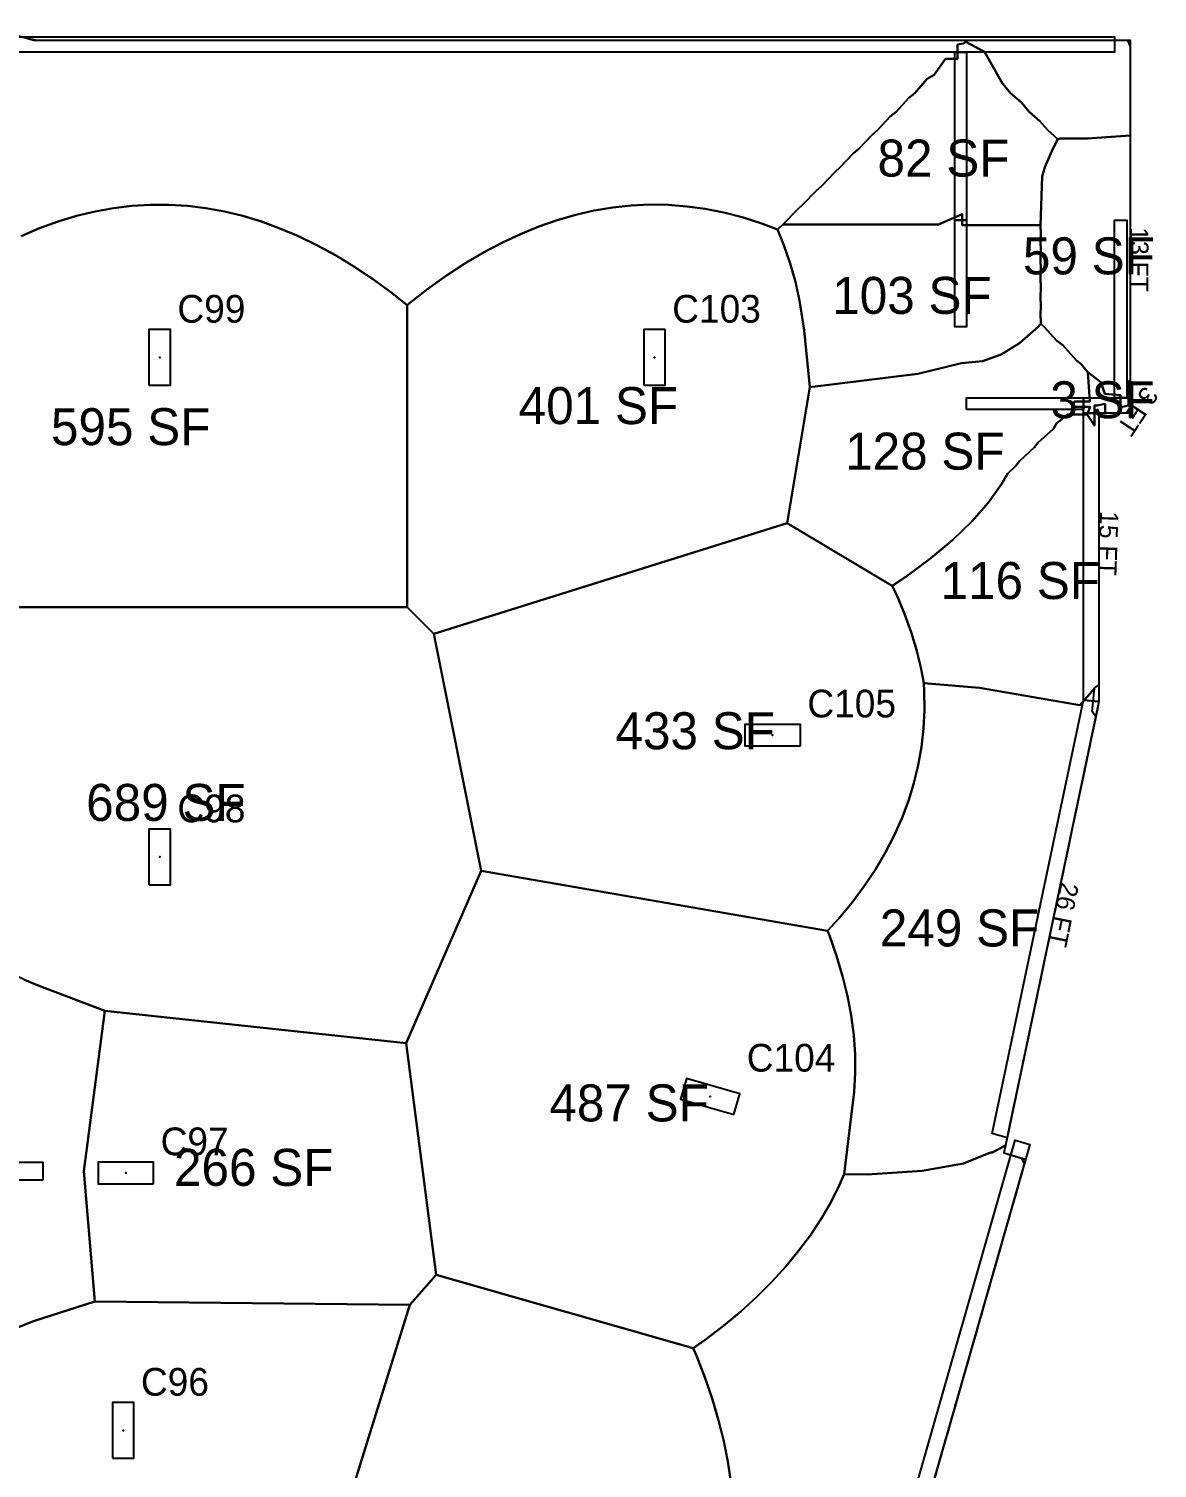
# Model space of a CAD drawing. Header units: metres. Extents: x 3272 to 9634, y 5311 to 56288.
# Drawn here: x 8902 to 9634, y 55354 to 56288 of the extents above; entities that cross this region are included whole.
import ezdxf
from ezdxf.enums import TextEntityAlignment as Align

# ---------------------------------------------------------------- set-up
doc = ezdxf.new("R2010")
doc.units = ezdxf.units.M
for name, color, linetype in [('BOUNDARY', 5, 'Continuous'), ('COL-LABEL', 2, 'Continuous'), ('COLS', 2, 'Continuous'), ('FLOOR_6_AREA_LABELS', 3, 'Continuous'), ('FLOOR_6_BOUNDARY', 5, 'Continuous'), ('FLOOR_6_COLUMNS', 7, 'Continuous'), ('FLOOR_6_FASCADE_WALLS', 4, 'Continuous'), ('FLOOR_6_LARGE_TRIBUTARY', 6, 'Continuous'), ('FLOOR_6_TRIBUTARY_COL_35', 2, 'Continuous'), ('FLOOR_6_TRIBUTARY_COL_39', 2, 'Continuous'), ('FLOOR_6_TRIBUTARY_COL_43', 2, 'Continuous'), ('FLOOR_6_TRIBUTARY_COL_47', 2, 'Continuous'), ('FLOOR_6_TRIBUTARY_COL_51', 2, 'Continuous'), ('FLOOR_6_TRIBUTARY_COL_52', 2, 'Continuous'), ('FLOOR_6_TRIBUTARY_COL_93', 2, 'Continuous'), ('FLOOR_6_TRIBUTARY_COL_94', 2, 'Continuous'), ('FLOOR_6_WALL_TRIBUTARY_203', 1, 'Continuous'), ('FLOOR_6_WALL_TRIBUTARY_214', 1, 'Continuous'), ('FLOOR_6_WALL_TRIBUTARY_215', 1, 'Continuous'), ('FLOOR_6_WALL_TRIBUTARY_216', 1, 'Continuous'), ('FLOOR_6_WALL_TRIBUTARY_217', 1, 'Continuous'), ('FLOOR_6_WALL_TRIBUTARY_218', 1, 'Continuous'), ('FLOOR_6_WALL_TRIBUTARY_219', 1, 'Continuous'), ('FLOOR_6_WALL_TRIBUTARY_222', 1, 'Continuous'), ('FLOOR_6_WALL_TRIBUTARY_223', 1, 'Continuous'), ('FLOOR_6_WALL_TRIBUTARY_225', 1, 'Continuous'), ('WALL', 4, 'Continuous')]:
    doc.layers.add(name, color=color, linetype=linetype)

msp = doc.modelspace()

# ---------------------------------------------------------------- linework, layer by layer
at = {"layer": 'BOUNDARY'}
msp.add_lwpolyline([(8879.82, 56288.17), (8905.28, 56280.87), (9616.75, 56280.87), (9616.75, 56038.77), (9596.61, 56038.77), (9596.61, 55851.66), (9534.91, 55558.87), (9549.02, 55554.79), (9346.1, 54845.12), (9214.3, 54845.12), (9212.12, 54844.06), (9208.57, 54619.56), (9196.06, 54596.77), (9196.06, 54472.77), (9203.31, 54465.62), (9203.31, 54401.28), (8175.07, 54401.28)], dxfattribs=at)
at = {"layer": 'COLS'}
for points in [[(8980.09, 56057), (8994.09, 56057), (8994.09, 56093), (8980.09, 56093)], [(9301.18, 56057), (9315.18, 56057), (9315.18, 56093), (9301.18, 56093)], [(9402.86, 55822.9), (9402.86, 55836.9), (9366.86, 55836.9), (9366.86, 55822.9)], [(8980.09, 55732.88), (8994.09, 55732.88), (8994.09, 55768.88), (8980.09, 55768.88)], [(9359.7, 55583.77), (9363.54, 55597.23), (9328.93, 55607.13), (9325.08, 55593.67)], [(8983.18, 55538.88), (8983.18, 55552.88), (8947.18, 55552.88), (8947.18, 55538.88)], [(8956.42, 55360.88), (8970.42, 55360.88), (8970.42, 55396.88), (8956.42, 55396.88)]]:
    msp.add_lwpolyline(points, close=True, dxfattribs=at)
at = {"layer": 'FLOOR_6_BOUNDARY'}
msp.add_lwpolyline([(8879.82, 56288.17), (8905.28, 56280.87), (9616.75, 56280.87), (9616.75, 56038.77), (9596.61, 56038.77), (9596.61, 55851.66), (9534.91, 55558.87), (9549.02, 55554.79), (9346.1, 54845.12), (9214.3, 54845.12), (9212.12, 54844.06), (9208.57, 54619.56), (9196.06, 54596.77), (9196.06, 54472.77), (9203.31, 54465.62), (9203.31, 54401.28), (8175.07, 54401.28)], dxfattribs=at)
at = {"layer": 'FLOOR_6_COLUMNS'}
for p in [(8987.09, 56075), (9308.18, 56075), (9384.86, 55829.9), (8987.09, 55750.88), (9344.31, 55595.45), (8965.18, 55545.88), (8963.42, 55378.88)]:
    msp.add_point(p, dxfattribs=at)
at = {"layer": 'FLOOR_6_FASCADE_WALLS'}
for points in [[(8901.33, 56282), (8907.17, 56280.87), (8913.17, 56280.87), (8919.17, 56280.87), (8925.17, 56280.87), (8931.17, 56280.87), (8937.17, 56280.87), (8943.17, 56280.87), (8949.17, 56280.87), (8955.17, 56280.87), (8961.17, 56280.87), (8967.17, 56280.87), (8973.17, 56280.87), (8979.17, 56280.87), (8985.17, 56280.87), (8991.17, 56280.87), (8997.17, 56280.87), (9003.17, 56280.87), (9009.17, 56280.87), (9015.17, 56280.87), (9021.17, 56280.87), (9027.17, 56280.87), (9033.17, 56280.87), (9039.17, 56280.87), (9045.17, 56280.87), (9051.17, 56280.87), (9057.17, 56280.87), (9063.17, 56280.87), (9069.17, 56280.87), (9075.17, 56280.87), (9081.17, 56280.87), (9087.17, 56280.87), (9093.17, 56280.87), (9099.17, 56280.87), (9105.17, 56280.87), (9111.17, 56280.87), (9117.17, 56280.87), (9123.17, 56280.87), (9129.17, 56280.87), (9135.17, 56280.87), (9141.17, 56280.87), (9147.17, 56280.87), (9153.17, 56280.87), (9159.17, 56280.87), (9165.17, 56280.87), (9171.17, 56280.87), (9177.17, 56280.87), (9183.17, 56280.87), (9189.17, 56280.87), (9195.17, 56280.87), (9201.17, 56280.87), (9207.17, 56280.87), (9213.17, 56280.87), (9219.17, 56280.87), (9225.17, 56280.87), (9231.17, 56280.87), (9237.17, 56280.87), (9243.17, 56280.87), (9249.17, 56280.87), (9255.17, 56280.87), (9261.17, 56280.87), (9267.17, 56280.87), (9273.17, 56280.87), (9279.17, 56280.87), (9285.17, 56280.87), (9291.17, 56280.87), (9297.17, 56280.87), (9303.17, 56280.87), (9309.17, 56280.87), (9315.17, 56280.87), (9321.17, 56280.87), (9327.17, 56280.87), (9333.17, 56280.87), (9339.17, 56280.87), (9345.17, 56280.87), (9351.17, 56280.87), (9357.17, 56280.87), (9363.17, 56280.87), (9369.17, 56280.87), (9375.17, 56280.87), (9381.17, 56280.87), (9387.17, 56280.87), (9393.17, 56280.87), (9399.17, 56280.87), (9405.17, 56280.87), (9411.17, 56280.87), (9417.17, 56280.87), (9423.17, 56280.87), (9429.17, 56280.87), (9435.17, 56280.87), (9441.17, 56280.87), (9447.17, 56280.87), (9453.17, 56280.87), (9459.17, 56280.87), (9465.17, 56280.87), (9471.17, 56280.87), (9477.17, 56280.87), (9483.17, 56280.87), (9489.17, 56280.87), (9495.17, 56280.87), (9501.17, 56280.87), (9507.17, 56280.87), (9513.17, 56280.87), (9519.17, 56280.87), (9525.17, 56280.87), (9531.17, 56280.87), (9537.17, 56280.87), (9543.17, 56280.87), (9549.17, 56280.87), (9555.17, 56280.87), (9561.17, 56280.87), (9567.17, 56280.87), (9573.17, 56280.87), (9579.17, 56280.87), (9585.17, 56280.87), (9591.17, 56280.87), (9597.17, 56280.87), (9603.17, 56280.87), (9609.17, 56280.87), (9615.17, 56280.87), (9616.75, 56276.46), (9616.75, 56270.46), (9616.75, 56264.46), (9616.75, 56258.46), (9616.75, 56252.46), (9616.75, 56246.46), (9616.75, 56240.46), (9616.75, 56234.46), (9616.75, 56228.46), (9616.75, 56222.46), (9616.75, 56216.46)], [(9616.75, 56216.46), (9616.75, 56210.46), (9616.75, 56204.46), (9616.75, 56198.46), (9616.75, 56192.46), (9616.75, 56186.46), (9616.75, 56180.46), (9616.75, 56174.46), (9616.75, 56168.46), (9616.75, 56162.46), (9616.75, 56156.46), (9616.75, 56150.46), (9616.75, 56144.46), (9616.75, 56138.46), (9616.75, 56132.46), (9616.75, 56126.46), (9616.75, 56120.46), (9616.75, 56114.46), (9616.75, 56108.46), (9616.75, 56102.46), (9616.75, 56096.46), (9616.75, 56090.46), (9616.75, 56084.46), (9616.75, 56078.46), (9616.75, 56072.46), (9616.75, 56066.46), (9616.75, 56060.46)], [(9616.75, 56060.46), (9616.75, 56054.46), (9616.75, 56048.46), (9616.75, 56042.46), (9614.44, 56038.77), (9608.44, 56038.77), (9602.44, 56038.77)], [(9602.44, 56038.77), (9596.61, 56038.6), (9596.61, 56032.6), (9596.61, 56026.6), (9596.61, 56020.6), (9596.61, 56014.6), (9596.61, 56008.6), (9596.61, 56002.6), (9596.61, 55996.6), (9596.61, 55990.6), (9596.61, 55984.6), (9596.61, 55978.6), (9596.61, 55972.6), (9596.61, 55966.6), (9596.61, 55960.6), (9596.61, 55954.6), (9596.61, 55948.6), (9596.61, 55942.6), (9596.61, 55936.6), (9596.61, 55930.6), (9596.61, 55924.6), (9596.61, 55918.6), (9596.61, 55912.6), (9596.61, 55906.6), (9596.61, 55900.6), (9596.61, 55894.6), (9596.61, 55888.6), (9596.61, 55882.6), (9596.61, 55876.6), (9596.61, 55870.6), (9596.61, 55864.6)], [(9596.61, 55864.6), (9596.61, 55858.6), (9596.61, 55852.6), (9595.57, 55846.71), (9594.33, 55840.84), (9593.09, 55834.97), (9591.85, 55829.1), (9590.62, 55823.22), (9589.38, 55817.35), (9588.14, 55811.48), (9586.9, 55805.61), (9585.67, 55799.74), (9584.43, 55793.87), (9583.19, 55788), (9581.96, 55782.13), (9580.72, 55776.26), (9579.48, 55770.38), (9578.24, 55764.51), (9577.01, 55758.64), (9575.77, 55752.77), (9574.53, 55746.9), (9573.29, 55741.03), (9572.06, 55735.16), (9570.82, 55729.29), (9569.58, 55723.42), (9568.35, 55717.55), (9567.11, 55711.67), (9565.87, 55705.8), (9564.63, 55699.93), (9563.4, 55694.06), (9562.16, 55688.19), (9560.92, 55682.32), (9559.68, 55676.45), (9558.45, 55670.58), (9557.21, 55664.71), (9555.97, 55658.84), (9554.74, 55652.96), (9553.5, 55647.09), (9552.26, 55641.22), (9551.02, 55635.35), (9549.79, 55629.48), (9548.55, 55623.61), (9547.31, 55617.74), (9546.07, 55611.87), (9544.84, 55606), (9543.6, 55600.12), (9542.36, 55594.25), (9541.13, 55588.38), (9539.89, 55582.51), (9538.65, 55576.64), (9537.41, 55570.77), (9536.18, 55564.9)], [(9536.18, 55564.9), (9534.94, 55559.03), (9540.51, 55557.25), (9546.28, 55555.58), (9548.16, 55551.77), (9546.51, 55546), (9544.86, 55540.23), (9543.21, 55534.46), (9541.56, 55528.69), (9539.91, 55522.92), (9538.26, 55517.15), (9536.61, 55511.38), (9534.96, 55505.62), (9533.31, 55499.85), (9531.66, 55494.08), (9530.01, 55488.31), (9528.37, 55482.54), (9526.72, 55476.77), (9525.07, 55471), (9523.42, 55465.23), (9521.77, 55459.47), (9520.12, 55453.7), (9518.47, 55447.93), (9516.82, 55442.16), (9515.17, 55436.39), (9513.52, 55430.62), (9511.87, 55424.85), (9510.22, 55419.08), (9508.57, 55413.31), (9506.92, 55407.55), (9505.27, 55401.78), (9503.62, 55396.01), (9501.97, 55390.24), (9500.32, 55384.47), (9498.67, 55378.7), (9497.02, 55372.93), (9495.37, 55367.16), (9493.73, 55361.4), (9492.08, 55355.63), (9490.43, 55349.86)]]:
    msp.add_lwpolyline(points, dxfattribs=at)
at = {"layer": 'FLOOR_6_LARGE_TRIBUTARY'}
for points in [[(8898.26, 56282.88), (8905.28, 56280.87), (8910.26, 56280.87), (8922.26, 56280.87), (8934.26, 56280.87), (8946.26, 56280.87), (8958.26, 56280.87), (8970.26, 56280.87), (8982.26, 56280.87), (8994.26, 56280.87), (9006.26, 56280.87), (9018.26, 56280.87), (9030.26, 56280.87), (9042.26, 56280.87), (9054.26, 56280.87), (9066.26, 56280.87), (9078.26, 56280.87), (9090.26, 56280.87), (9102.26, 56280.87), (9114.26, 56280.87), (9126.26, 56280.87), (9138.26, 56280.87), (9150.26, 56280.87), (9162.26, 56280.87), (9174.26, 56280.87), (9186.26, 56280.87), (9198.26, 56280.87), (9210.26, 56280.87), (9222.26, 56280.87), (9234.26, 56280.87), (9246.26, 56280.87), (9258.26, 56280.87), (9270.26, 56280.87), (9282.26, 56280.87), (9294.26, 56280.87), (9306.26, 56280.87), (9318.26, 56280.87), (9330.26, 56280.87), (9342.26, 56280.87), (9354.26, 56280.87), (9366.26, 56280.87), (9378.26, 56280.87), (9390.26, 56280.87), (9402.26, 56280.87), (9414.26, 56280.87), (9426.26, 56280.87), (9438.26, 56280.87), (9450.26, 56280.87), (9462.26, 56280.87), (9474.26, 56280.87), (9486.26, 56280.87), (9498.26, 56280.87), (9510.26, 56280.87), (9522.26, 56280.87), (9534.26, 56280.87), (9546.26, 56280.87), (9558.26, 56280.87), (9570.26, 56280.87), (9582.26, 56280.87), (9594.26, 56280.87), (9604.04, 56280.87), (9616.75, 56280.87), (9616.75, 56275.24), (9616.75, 56218.94), (9589.22, 56216.95), (9571.49, 56216.95), (9570.26, 56216.64), (9569.86, 56216.5), (9563.46, 56222.37), (9558.26, 56228.19), (9551.39, 56234.37), (9546.26, 56240.28), (9539.27, 56246.37), (9534.26, 56252.45), (9533.96, 56252.7), (9522.26, 56273.17), (9510.26, 56279.79), (9508.63, 56278.72), (9504.82, 56277.87), (9504.82, 56268.69), (9497.13, 56268.69), (9489.72, 56258.37), (9485.13, 56255.7), (9477.11, 56246.37), (9473.13, 56243.44), (9464.91, 56234.37), (9461.13, 56231.32), (9452.81, 56222.37), (9449.13, 56219.25), (9440.75, 56210.37), (9437.13, 56207.21), (9428.71, 56198.37), (9425.13, 56195.18), (9416.68, 56186.37), (9413.13, 56183.15), (9404.66, 56174.37), (9401.13, 56171.14), (9391.44, 56161.13), (9389.13, 56159.04), (9388.05, 56157.95), (9377.13, 56162.08), (9365.13, 56165.9), (9353.13, 56168.99), (9341.13, 56171.35), (9329.13, 56172.98), (9317.13, 56173.89), (9305.13, 56174.07), (9293.13, 56173.52), (9281.13, 56172.24), (9269.13, 56170.24), (9257.13, 56167.51), (9245.13, 56164.05), (9233.13, 56159.87), (9221.13, 56154.95), (9209.13, 56149.31), (9197.13, 56142.95), (9185.13, 56135.85), (9173.13, 56128.03), (9161.13, 56119.48), (9149.13, 56110.21), (9147.64, 56108.96), (9137.13, 56117.24), (9125.13, 56125.97), (9113.13, 56133.98), (9101.13, 56141.25), (9089.13, 56147.8), (9077.13, 56153.62), (9065.13, 56158.71), (9053.13, 56163.08), (9041.13, 56166.72), (9029.13, 56169.63), (9017.13, 56171.81), (9005.13, 56173.27), (8993.13, 56174), (8981.13, 56174), (8969.13, 56173.27), (8957.13, 56171.82), (8945.13, 56169.64), (8933.13, 56166.73), (8921.13, 56163.1), (8909.13, 56158.74), (8897.13, 56153.65)], [(8897.13, 56153.65), (8909.13, 56158.74), (8921.13, 56163.1), (8933.13, 56166.73), (8945.13, 56169.64), (8957.13, 56171.82), (8969.13, 56173.27), (8981.13, 56174), (8993.13, 56174), (9005.13, 56173.27), (9017.13, 56171.81), (9029.13, 56169.63), (9041.13, 56166.72), (9053.13, 56163.08), (9065.13, 56158.71), (9077.13, 56153.62), (9089.13, 56147.8), (9101.13, 56141.25), (9113.13, 56133.98), (9125.13, 56125.97), (9137.13, 56117.24), (9147.64, 56108.96), (9147.64, 55912.94), (8776.26, 55912.94)], [(8899.35, 55671.23), (8908.32, 55667.53), (8951.43, 55651.03), (8937.93, 55547.1), (8945.11, 55462.59), (8905.28, 55449.8), (8893.28, 55445.06)], [(9357.64, 55345.62), (9355.73, 55358.65), (9353.12, 55371.87), (9349.8, 55385.3), (9345.79, 55398.93), (9341.08, 55412.76), (9335.67, 55426.79), (9333.36, 55432.17), (9341.16, 55437.7), (9353, 55446.8), (9364.13, 55456.09), (9374.57, 55465.59), (9384.31, 55475.28), (9393.35, 55485.18), (9401.7, 55495.27), (9409.34, 55505.57), (9416.28, 55516.07), (9422.53, 55526.76), (9428.07, 55537.66), (9431.3, 55545.04), (9446.21, 55544.95), (9481.94, 55547.22), (9508.77, 55552.02), (9526.32, 55559.21), (9527.22, 55559.23), (9535.92, 55563.7), (9534.91, 55558.87), (9548.14, 55555.04), (9549.02, 55554.79), (9548.58, 55553.25), (9548.55, 55553.13), (9545.25, 55541.59), (9541.95, 55530.06), (9538.65, 55518.52), (9535.35, 55506.98), (9532.05, 55495.44), (9528.76, 55483.91), (9525.46, 55472.37), (9522.16, 55460.83), (9518.86, 55449.29), (9515.56, 55437.75), (9512.26, 55426.22), (9508.96, 55414.68), (9505.66, 55403.14), (9502.36, 55391.6), (9499.06, 55380.07), (9495.77, 55368.53), (9492.47, 55356.99), (9489.17, 55345.45)], [(9071.72, 55210.65), (9149.41, 55460.44), (9166.62, 55479.84), (9166.62, 55479.84), (9333.36, 55432.17), (9335.67, 55426.79), (9341.08, 55412.76), (9345.79, 55398.93), (9349.8, 55385.3), (9353.12, 55371.87), (9355.73, 55358.65), (9357.64, 55345.62)]]:
    msp.add_lwpolyline(points, dxfattribs=at)
for points in [[(9416.68, 56186.37), (9425.13, 56195.18), (9428.71, 56198.37), (9437.13, 56207.21), (9440.75, 56210.37), (9449.13, 56219.25), (9452.81, 56222.37), (9461.13, 56231.32), (9464.91, 56234.37), (9473.13, 56243.44), (9477.11, 56246.37), (9485.13, 56255.7), (9489.72, 56258.37), (9497.13, 56268.69), (9504.82, 56268.69), (9504.82, 56277.87), (9508.63, 56278.72), (9510.26, 56279.79), (9522.26, 56273.17), (9533.96, 56252.7), (9534.26, 56252.45), (9539.27, 56246.37), (9546.26, 56240.28), (9551.39, 56234.37), (9558.26, 56228.19), (9563.46, 56222.37), (9569.86, 56216.5), (9566.58, 56210.37), (9561.55, 56198.37), (9559.72, 56192.37), (9558.7, 56160.86), (9507.89, 56160.86), (9507.89, 56167.84), (9492.43, 56161.13), (9391.44, 56161.13), (9401.13, 56171.14), (9404.66, 56174.37), (9413.13, 56183.15), (9416.68, 56186.37)], [(9558.9, 56118.9), (9558.61, 56127.73), (9558.9, 56130.9), (9558.61, 56139.73), (9558.9, 56142.9), (9558.61, 56151.73), (9558.9, 56154.9), (9558.7, 56160.86), (9559.72, 56192.37), (9561.55, 56198.37), (9566.58, 56210.37), (9569.86, 56216.5), (9570.26, 56216.64), (9571.49, 56216.95), (9589.22, 56216.95), (9616.75, 56218.94), (9616.75, 56153.29), (9616.75, 56142.9), (9616.75, 56130.9), (9616.75, 56118.9), (9616.75, 56106.9), (9616.75, 56094.9), (9616.75, 56082.9), (9616.75, 56070.9), (9616.75, 56059.93), (9615.69, 56059.27), (9615.69, 56043.77), (9610.75, 56042.72), (9610.55, 56042.93), (9610.55, 56050.56), (9600.47, 56051.26), (9597.9, 56058.9), (9589.43, 56065.36), (9584.85, 56070.9), (9581.97, 56072.92), (9573.1, 56082.9), (9569.13, 56086.02), (9560.97, 56094.9), (9558.84, 56096.68), (9558.61, 56103.73), (9558.9, 56106.9), (9558.61, 56115.73), (9558.9, 56118.9)], [(9173.13, 56128.03), (9185.13, 56135.85), (9197.13, 56142.95), (9209.13, 56149.31), (9221.13, 56154.95), (9233.13, 56159.87), (9245.13, 56164.05), (9257.13, 56167.51), (9269.13, 56170.24), (9281.13, 56172.24), (9293.13, 56173.52), (9305.13, 56174.07), (9317.13, 56173.89), (9329.13, 56172.98), (9341.13, 56171.35), (9353.13, 56168.99), (9365.13, 56165.9), (9377.13, 56162.08), (9388.05, 56157.95), (9392.12, 56147.9), (9396.24, 56135.9), (9399.61, 56123.9), (9402.25, 56111.9), (9405.31, 56092.6), (9409.05, 56055.58), (9394.31, 55967.4), (9165.06, 55895.68), (9147.64, 55912.94), (9147.64, 56108.96), (9149.13, 56110.21), (9161.13, 56119.48), (9173.13, 56128.03)], [(9479.07, 56064.39), (9409.05, 56055.58), (9405.31, 56092.6), (9402.25, 56111.9), (9399.61, 56123.9), (9396.24, 56135.9), (9392.12, 56147.9), (9388.05, 56157.95), (9389.13, 56159.04), (9391.44, 56161.13), (9492.43, 56161.13), (9507.89, 56167.84), (9507.89, 56160.86), (9558.7, 56160.86), (9558.9, 56154.9), (9558.61, 56151.73), (9558.9, 56142.9), (9558.61, 56139.73), (9558.9, 56130.9), (9558.61, 56127.73), (9558.9, 56118.9), (9558.61, 56115.73), (9558.9, 56106.9), (9558.61, 56103.73), (9558.84, 56096.68), (9558.44, 56096.25), (9557.13, 56094.76), (9545.13, 56084.22), (9533.13, 56076.82), (9521.13, 56072.55), (9507.38, 56071.24), (9479.07, 56064.39)], [(9533.13, 56076.82), (9545.13, 56084.22), (9557.13, 56094.76), (9558.44, 56096.25), (9558.84, 56096.68), (9560.97, 56094.9), (9569.13, 56086.02), (9573.1, 56082.9), (9581.97, 56072.92), (9584.85, 56070.9), (9589.43, 56065.36), (9590.67, 56046.44), (9580.78, 56046.44), (9579.49, 56042.89), (9590.81, 56042.89), (9588.89, 56037.9), (9576.18, 56037.9), (9569.13, 56032.16), (9567.02, 56028.65), (9557.13, 56019.76), (9554.84, 56016.65), (9545.13, 56007.61), (9542.75, 56004.65), (9537.19, 55999.38), (9533.42, 55992.65), (9524.8, 55980.65), (9514.28, 55968.65), (9501.86, 55956.65), (9487.55, 55944.65), (9471.33, 55932.65), (9462.47, 55926.78), (9394.31, 55967.4), (9409.05, 56055.58), (9479.07, 56064.39), (9507.38, 56071.24), (9521.13, 56072.55), (9533.13, 56076.82)], [(9470.45, 55908.65), (9465.41, 55920.65), (9462.47, 55926.78), (9471.33, 55932.65), (9487.55, 55944.65), (9501.86, 55956.65), (9514.28, 55968.65), (9524.8, 55980.65), (9533.42, 55992.65), (9537.19, 55999.38), (9542.75, 56004.65), (9545.13, 56007.61), (9554.84, 56016.65), (9557.13, 56019.76), (9567.02, 56028.65), (9569.13, 56032.16), (9576.18, 56037.9), (9588.89, 56037.9), (9593.62, 56030.83), (9593.62, 56043.77), (9595.55, 56043.77), (9600.47, 56044.83), (9600.68, 56044.61), (9600.68, 56038.77), (9596.61, 56038.77), (9596.61, 56027.61), (9596.61, 56016.65), (9596.61, 56004.65), (9596.61, 55992.65), (9596.61, 55980.65), (9596.61, 55968.65), (9596.61, 55956.65), (9596.61, 55944.65), (9596.61, 55932.65), (9596.61, 55920.65), (9596.61, 55908.65), (9596.61, 55896.65), (9596.61, 55884.65), (9596.61, 55872.65), (9596.61, 55862.49), (9596.61, 55851.66), (9594.55, 55841.87), (9592.18, 55845.32), (9593.74, 55860.28), (9584.19, 55849.31), (9519.04, 55860.65), (9482.93, 55863.68), (9481.29, 55872.65), (9478.39, 55884.65), (9474.78, 55896.65), (9470.45, 55908.65)], [(9165.06, 55895.68), (9394.31, 55967.4), (9462.47, 55926.78), (9465.41, 55920.65), (9470.45, 55908.65), (9474.78, 55896.65), (9478.39, 55884.65), (9481.29, 55872.65), (9482.93, 55863.68), (9483.26, 55858.7), (9483.38, 55846.41), (9482.76, 55834.28), (9481.41, 55822.3), (9479.33, 55810.47), (9476.52, 55798.8), (9472.98, 55787.29), (9468.71, 55775.92), (9463.7, 55764.71), (9457.97, 55753.66), (9451.5, 55742.76), (9444.3, 55732.01), (9436.37, 55721.42), (9427.71, 55710.98), (9420.44, 55703.01), (9195.61, 55741.89), (9165.06, 55895.68)], [(8776.26, 55764.11), (8776.26, 55912.94), (9147.64, 55912.94), (9165.06, 55895.68), (9195.61, 55741.89), (9146.97, 55630.12), (8951.43, 55651.03), (8908.32, 55667.53), (8899.35, 55671.23), (8887.35, 55676.92), (8875.35, 55683.32), (8863.35, 55690.46), (8851.35, 55698.32), (8839.35, 55706.91), (8827.35, 55716.23), (8815.35, 55726.28), (8803.35, 55737.05), (8791.35, 55748.55), (8779.35, 55760.78), (8776.26, 55764.11)], [(9446.21, 55544.95), (9431.3, 55545.04), (9437.72, 55598.5), (9438.4, 55610.62), (9438.3, 55622.9), (9437.44, 55635.35), (9435.82, 55647.95), (9433.43, 55660.72), (9430.27, 55673.65), (9426.35, 55686.74), (9421.66, 55699.99), (9420.44, 55703.01), (9427.71, 55710.98), (9436.37, 55721.42), (9444.3, 55732.01), (9451.5, 55742.76), (9457.97, 55753.66), (9463.7, 55764.71), (9468.71, 55775.92), (9472.98, 55787.29), (9476.52, 55798.8), (9479.33, 55810.47), (9481.41, 55822.3), (9482.76, 55834.28), (9483.38, 55846.41), (9483.26, 55858.7), (9482.93, 55863.68), (9519.04, 55860.65), (9584.19, 55849.31), (9593.74, 55860.28), (9593.85, 55860.65), (9596.61, 55862.49), (9596.61, 55851.66), (9594.55, 55841.87), (9593.21, 55835.53), (9590.74, 55823.79), (9588.26, 55812.05), (9585.79, 55800.3), (9583.31, 55788.56), (9580.84, 55776.82), (9578.36, 55765.08), (9575.89, 55753.33), (9573.41, 55741.59), (9570.94, 55729.85), (9568.46, 55718.11), (9565.99, 55706.37), (9563.52, 55694.62), (9561.04, 55682.88), (9558.57, 55671.14), (9556.09, 55659.4), (9553.62, 55647.66), (9551.14, 55635.91), (9548.67, 55624.17), (9546.19, 55612.43), (9543.72, 55600.69), (9541.24, 55588.95), (9539.19, 55579.2), (9535.92, 55563.7), (9527.22, 55559.23), (9526.32, 55559.21), (9508.77, 55552.02), (9481.94, 55547.22), (9446.21, 55544.95)], [(9146.97, 55630.12), (9195.61, 55741.89), (9420.44, 55703.01), (9421.66, 55699.99), (9426.35, 55686.74), (9430.27, 55673.65), (9433.43, 55660.72), (9435.82, 55647.95), (9437.44, 55635.35), (9438.3, 55622.9), (9438.4, 55610.62), (9437.72, 55598.5), (9431.3, 55545.04), (9428.07, 55537.66), (9422.53, 55526.76), (9416.28, 55516.07), (9409.34, 55505.57), (9401.7, 55495.27), (9393.35, 55485.18), (9384.31, 55475.28), (9374.57, 55465.59), (9364.13, 55456.09), (9353, 55446.8), (9341.16, 55437.7), (9333.36, 55432.17), (9166.62, 55479.84), (9146.97, 55630.12)], [(8937.93, 55547.1), (8951.43, 55651.03), (9146.97, 55630.12), (9166.62, 55479.84), (9149.41, 55460.44), (8945.11, 55462.59), (8937.93, 55547.1)], [(8773.28, 55348.91), (8785.28, 55362.52), (8797.28, 55375.23), (8809.28, 55387.07), (8821.28, 55398.01), (8833.28, 55408.07), (8845.28, 55417.24), (8857.28, 55425.53), (8869.28, 55432.92), (8881.28, 55439.44), (8893.28, 55445.06), (8905.28, 55449.8), (8945.11, 55462.59), (9149.41, 55460.44), (9071.72, 55210.65), (9071.59, 55210.56), (8841.16, 55211.13), (8764.42, 55278.77), (8764.42, 55338.22), (8773.28, 55348.91)]]:
    msp.add_lwpolyline(points, close=True, dxfattribs=at)
at = {"layer": 'FLOOR_6_TRIBUTARY_COL_35'}
msp.add_lwpolyline([(9071.72, 55210.65), (9149.41, 55460.44), (9166.62, 55479.84), (9166.62, 55479.84), (9333.36, 55432.17), (9335.67, 55426.79), (9341.08, 55412.76), (9345.79, 55398.93), (9349.8, 55385.3), (9353.12, 55371.87), (9355.73, 55358.65), (9357.64, 55345.62)], dxfattribs=at)
at = {"layer": 'FLOOR_6_TRIBUTARY_COL_39'}
msp.add_lwpolyline([(9146.97, 55630.12), (9195.61, 55741.89), (9420.44, 55703.01), (9421.66, 55699.99), (9426.35, 55686.74), (9430.27, 55673.65), (9433.43, 55660.72), (9435.82, 55647.95), (9437.44, 55635.35), (9438.3, 55622.9), (9438.4, 55610.62), (9437.72, 55598.5), (9431.3, 55545.04), (9428.07, 55537.66), (9422.53, 55526.76), (9416.28, 55516.07), (9409.34, 55505.57), (9401.7, 55495.27), (9393.35, 55485.18), (9384.31, 55475.28), (9374.57, 55465.59), (9364.13, 55456.09), (9353, 55446.8), (9341.16, 55437.7), (9333.36, 55432.17), (9166.62, 55479.84), (9146.97, 55630.12)], close=True, dxfattribs=at)
at = {"layer": 'FLOOR_6_TRIBUTARY_COL_43'}
msp.add_lwpolyline([(8773.28, 55348.91), (8785.28, 55362.52), (8797.28, 55375.23), (8809.28, 55387.07), (8821.28, 55398.01), (8833.28, 55408.07), (8845.28, 55417.24), (8857.28, 55425.53), (8869.28, 55432.92), (8881.28, 55439.44), (8893.28, 55445.06), (8905.28, 55449.8), (8945.11, 55462.59), (9149.41, 55460.44), (9071.72, 55210.65), (9071.59, 55210.56), (8841.16, 55211.13), (8764.42, 55278.77), (8764.42, 55338.22), (8773.28, 55348.91)], close=True, dxfattribs=at)
at = {"layer": 'FLOOR_6_TRIBUTARY_COL_47'}
msp.add_lwpolyline([(8776.26, 55764.11), (8776.26, 55912.94), (9147.64, 55912.94), (9165.06, 55895.68), (9195.61, 55741.89), (9146.97, 55630.12), (8951.43, 55651.03), (8908.32, 55667.53), (8899.35, 55671.23), (8887.35, 55676.92), (8875.35, 55683.32), (8863.35, 55690.46), (8851.35, 55698.32), (8839.35, 55706.91), (8827.35, 55716.23), (8815.35, 55726.28), (8803.35, 55737.05), (8791.35, 55748.55), (8779.35, 55760.78), (8776.26, 55764.11)], close=True, dxfattribs=at)
at = {"layer": 'FLOOR_6_TRIBUTARY_COL_51'}
msp.add_lwpolyline([(8897.13, 56153.65), (8909.13, 56158.74), (8921.13, 56163.1), (8933.13, 56166.73), (8945.13, 56169.64), (8957.13, 56171.82), (8969.13, 56173.27), (8981.13, 56174), (8993.13, 56174), (9005.13, 56173.27), (9017.13, 56171.81), (9029.13, 56169.63), (9041.13, 56166.72), (9053.13, 56163.08), (9065.13, 56158.71), (9077.13, 56153.62), (9089.13, 56147.8), (9101.13, 56141.25), (9113.13, 56133.98), (9125.13, 56125.97), (9137.13, 56117.24), (9147.64, 56108.96), (9147.64, 55912.94), (8776.26, 55912.94)], dxfattribs=at)
at = {"layer": 'FLOOR_6_TRIBUTARY_COL_52'}
msp.add_lwpolyline([(9173.13, 56128.03), (9185.13, 56135.85), (9197.13, 56142.95), (9209.13, 56149.31), (9221.13, 56154.95), (9233.13, 56159.87), (9245.13, 56164.05), (9257.13, 56167.51), (9269.13, 56170.24), (9281.13, 56172.24), (9293.13, 56173.52), (9305.13, 56174.07), (9317.13, 56173.89), (9329.13, 56172.98), (9341.13, 56171.35), (9353.13, 56168.99), (9365.13, 56165.9), (9377.13, 56162.08), (9388.05, 56157.95), (9392.12, 56147.9), (9396.24, 56135.9), (9399.61, 56123.9), (9402.25, 56111.9), (9405.31, 56092.6), (9409.05, 56055.58), (9394.31, 55967.4), (9165.06, 55895.68), (9147.64, 55912.94), (9147.64, 56108.96), (9149.13, 56110.21), (9161.13, 56119.48), (9173.13, 56128.03)], close=True, dxfattribs=at)
at = {"layer": 'FLOOR_6_TRIBUTARY_COL_93'}
msp.add_lwpolyline([(9165.06, 55895.68), (9394.31, 55967.4), (9462.47, 55926.78), (9465.41, 55920.65), (9470.45, 55908.65), (9474.78, 55896.65), (9478.39, 55884.65), (9481.29, 55872.65), (9482.93, 55863.68), (9483.26, 55858.7), (9483.38, 55846.41), (9482.76, 55834.28), (9481.41, 55822.3), (9479.33, 55810.47), (9476.52, 55798.8), (9472.98, 55787.29), (9468.71, 55775.92), (9463.7, 55764.71), (9457.97, 55753.66), (9451.5, 55742.76), (9444.3, 55732.01), (9436.37, 55721.42), (9427.71, 55710.98), (9420.44, 55703.01), (9195.61, 55741.89), (9165.06, 55895.68)], close=True, dxfattribs=at)
at = {"layer": 'FLOOR_6_TRIBUTARY_COL_94'}
msp.add_lwpolyline([(8937.93, 55547.1), (8951.43, 55651.03), (9146.97, 55630.12), (9166.62, 55479.84), (9149.41, 55460.44), (8945.11, 55462.59), (8937.93, 55547.1)], close=True, dxfattribs=at)
at = {"layer": 'FLOOR_6_WALL_TRIBUTARY_203'}
msp.add_lwpolyline([(8899.35, 55671.23), (8908.32, 55667.53), (8951.43, 55651.03), (8937.93, 55547.1), (8945.11, 55462.59), (8905.28, 55449.8), (8893.28, 55445.06)], dxfattribs=at)
at = {"layer": 'FLOOR_6_WALL_TRIBUTARY_214'}
msp.add_lwpolyline([(9357.64, 55345.62), (9355.73, 55358.65), (9353.12, 55371.87), (9349.8, 55385.3), (9345.79, 55398.93), (9341.08, 55412.76), (9335.67, 55426.79), (9333.36, 55432.17), (9341.16, 55437.7), (9353, 55446.8), (9364.13, 55456.09), (9374.57, 55465.59), (9384.31, 55475.28), (9393.35, 55485.18), (9401.7, 55495.27), (9409.34, 55505.57), (9416.28, 55516.07), (9422.53, 55526.76), (9428.07, 55537.66), (9431.3, 55545.04), (9446.21, 55544.95), (9481.94, 55547.22), (9508.77, 55552.02), (9526.32, 55559.21), (9527.22, 55559.23), (9535.92, 55563.7), (9534.91, 55558.87), (9548.14, 55555.04), (9549.02, 55554.79), (9548.58, 55553.25), (9548.55, 55553.13), (9545.25, 55541.59), (9541.95, 55530.06), (9538.65, 55518.52), (9535.35, 55506.98), (9532.05, 55495.44), (9528.76, 55483.91), (9525.46, 55472.37), (9522.16, 55460.83), (9518.86, 55449.29), (9515.56, 55437.75), (9512.26, 55426.22), (9508.96, 55414.68), (9505.66, 55403.14), (9502.36, 55391.6), (9499.06, 55380.07), (9495.77, 55368.53), (9492.47, 55356.99), (9489.17, 55345.45)], dxfattribs=at)
at = {"layer": 'FLOOR_6_WALL_TRIBUTARY_215'}
msp.add_lwpolyline([(9446.21, 55544.95), (9431.3, 55545.04), (9437.72, 55598.5), (9438.4, 55610.62), (9438.3, 55622.9), (9437.44, 55635.35), (9435.82, 55647.95), (9433.43, 55660.72), (9430.27, 55673.65), (9426.35, 55686.74), (9421.66, 55699.99), (9420.44, 55703.01), (9427.71, 55710.98), (9436.37, 55721.42), (9444.3, 55732.01), (9451.5, 55742.76), (9457.97, 55753.66), (9463.7, 55764.71), (9468.71, 55775.92), (9472.98, 55787.29), (9476.52, 55798.8), (9479.33, 55810.47), (9481.41, 55822.3), (9482.76, 55834.28), (9483.38, 55846.41), (9483.26, 55858.7), (9482.93, 55863.68), (9519.04, 55860.65), (9584.19, 55849.31), (9593.74, 55860.28), (9593.85, 55860.65), (9596.61, 55862.49), (9596.61, 55851.66), (9594.55, 55841.87), (9593.21, 55835.53), (9590.74, 55823.79), (9588.26, 55812.05), (9585.79, 55800.3), (9583.31, 55788.56), (9580.84, 55776.82), (9578.36, 55765.08), (9575.89, 55753.33), (9573.41, 55741.59), (9570.94, 55729.85), (9568.46, 55718.11), (9565.99, 55706.37), (9563.52, 55694.62), (9561.04, 55682.88), (9558.57, 55671.14), (9556.09, 55659.4), (9553.62, 55647.66), (9551.14, 55635.91), (9548.67, 55624.17), (9546.19, 55612.43), (9543.72, 55600.69), (9541.24, 55588.95), (9539.19, 55579.2), (9535.92, 55563.7), (9527.22, 55559.23), (9526.32, 55559.21), (9508.77, 55552.02), (9481.94, 55547.22), (9446.21, 55544.95)], close=True, dxfattribs=at)
at = {"layer": 'FLOOR_6_WALL_TRIBUTARY_216'}
msp.add_lwpolyline([(9470.45, 55908.65), (9465.41, 55920.65), (9462.47, 55926.78), (9471.33, 55932.65), (9487.55, 55944.65), (9501.86, 55956.65), (9514.28, 55968.65), (9524.8, 55980.65), (9533.42, 55992.65), (9537.19, 55999.38), (9542.75, 56004.65), (9545.13, 56007.61), (9554.84, 56016.65), (9557.13, 56019.76), (9567.02, 56028.65), (9569.13, 56032.16), (9576.18, 56037.9), (9588.89, 56037.9), (9593.62, 56030.83), (9593.62, 56043.77), (9595.55, 56043.77), (9600.47, 56044.83), (9600.68, 56044.61), (9600.68, 56038.77), (9596.61, 56038.77), (9596.61, 56027.61), (9596.61, 56016.65), (9596.61, 56004.65), (9596.61, 55992.65), (9596.61, 55980.65), (9596.61, 55968.65), (9596.61, 55956.65), (9596.61, 55944.65), (9596.61, 55932.65), (9596.61, 55920.65), (9596.61, 55908.65), (9596.61, 55896.65), (9596.61, 55884.65), (9596.61, 55872.65), (9596.61, 55862.49), (9596.61, 55851.66), (9594.55, 55841.87), (9592.18, 55845.32), (9593.74, 55860.28), (9584.19, 55849.31), (9519.04, 55860.65), (9482.93, 55863.68), (9481.29, 55872.65), (9478.39, 55884.65), (9474.78, 55896.65), (9470.45, 55908.65)], close=True, dxfattribs=at)
at = {"layer": 'FLOOR_6_WALL_TRIBUTARY_217'}
msp.add_lwpolyline([(9533.13, 56076.82), (9545.13, 56084.22), (9557.13, 56094.76), (9558.44, 56096.25), (9558.84, 56096.68), (9560.97, 56094.9), (9569.13, 56086.02), (9573.1, 56082.9), (9581.97, 56072.92), (9584.85, 56070.9), (9589.43, 56065.36), (9590.67, 56046.44), (9580.78, 56046.44), (9579.49, 56042.89), (9590.81, 56042.89), (9588.89, 56037.9), (9576.18, 56037.9), (9569.13, 56032.16), (9567.02, 56028.65), (9557.13, 56019.76), (9554.84, 56016.65), (9545.13, 56007.61), (9542.75, 56004.65), (9537.19, 55999.38), (9533.42, 55992.65), (9524.8, 55980.65), (9514.28, 55968.65), (9501.86, 55956.65), (9487.55, 55944.65), (9471.33, 55932.65), (9462.47, 55926.78), (9394.31, 55967.4), (9409.05, 56055.58), (9479.07, 56064.39), (9507.38, 56071.24), (9521.13, 56072.55), (9533.13, 56076.82)], close=True, dxfattribs=at)
at = {"layer": 'FLOOR_6_WALL_TRIBUTARY_218'}
msp.add_lwpolyline([(9558.9, 56118.9), (9558.61, 56127.73), (9558.9, 56130.9), (9558.61, 56139.73), (9558.9, 56142.9), (9558.61, 56151.73), (9558.9, 56154.9), (9558.7, 56160.86), (9559.72, 56192.37), (9561.55, 56198.37), (9566.58, 56210.37), (9569.86, 56216.5), (9570.26, 56216.64), (9571.49, 56216.95), (9589.22, 56216.95), (9616.75, 56218.94), (9616.75, 56153.29), (9616.75, 56142.9), (9616.75, 56130.9), (9616.75, 56118.9), (9616.75, 56106.9), (9616.75, 56094.9), (9616.75, 56082.9), (9616.75, 56070.9), (9616.75, 56059.93), (9615.69, 56059.27), (9615.69, 56043.77), (9610.75, 56042.72), (9610.55, 56042.93), (9610.55, 56050.56), (9600.47, 56051.26), (9597.9, 56058.9), (9589.43, 56065.36), (9584.85, 56070.9), (9581.97, 56072.92), (9573.1, 56082.9), (9569.13, 56086.02), (9560.97, 56094.9), (9558.84, 56096.68), (9558.61, 56103.73), (9558.9, 56106.9), (9558.61, 56115.73), (9558.9, 56118.9)], close=True, dxfattribs=at)
at = {"layer": 'FLOOR_6_WALL_TRIBUTARY_219'}
msp.add_lwpolyline([(8898.26, 56282.88), (8905.28, 56280.87), (8910.26, 56280.87), (8922.26, 56280.87), (8934.26, 56280.87), (8946.26, 56280.87), (8958.26, 56280.87), (8970.26, 56280.87), (8982.26, 56280.87), (8994.26, 56280.87), (9006.26, 56280.87), (9018.26, 56280.87), (9030.26, 56280.87), (9042.26, 56280.87), (9054.26, 56280.87), (9066.26, 56280.87), (9078.26, 56280.87), (9090.26, 56280.87), (9102.26, 56280.87), (9114.26, 56280.87), (9126.26, 56280.87), (9138.26, 56280.87), (9150.26, 56280.87), (9162.26, 56280.87), (9174.26, 56280.87), (9186.26, 56280.87), (9198.26, 56280.87), (9210.26, 56280.87), (9222.26, 56280.87), (9234.26, 56280.87), (9246.26, 56280.87), (9258.26, 56280.87), (9270.26, 56280.87), (9282.26, 56280.87), (9294.26, 56280.87), (9306.26, 56280.87), (9318.26, 56280.87), (9330.26, 56280.87), (9342.26, 56280.87), (9354.26, 56280.87), (9366.26, 56280.87), (9378.26, 56280.87), (9390.26, 56280.87), (9402.26, 56280.87), (9414.26, 56280.87), (9426.26, 56280.87), (9438.26, 56280.87), (9450.26, 56280.87), (9462.26, 56280.87), (9474.26, 56280.87), (9486.26, 56280.87), (9498.26, 56280.87), (9510.26, 56280.87), (9522.26, 56280.87), (9534.26, 56280.87), (9546.26, 56280.87), (9558.26, 56280.87), (9570.26, 56280.87), (9582.26, 56280.87), (9594.26, 56280.87), (9604.04, 56280.87), (9616.75, 56280.87), (9616.75, 56275.24), (9616.75, 56218.94), (9589.22, 56216.95), (9571.49, 56216.95), (9570.26, 56216.64), (9569.86, 56216.5), (9563.46, 56222.37), (9558.26, 56228.19), (9551.39, 56234.37), (9546.26, 56240.28), (9539.27, 56246.37), (9534.26, 56252.45), (9533.96, 56252.7), (9522.26, 56273.17), (9510.26, 56279.79), (9508.63, 56278.72), (9504.82, 56277.87), (9504.82, 56268.69), (9497.13, 56268.69), (9489.72, 56258.37), (9485.13, 56255.7), (9477.11, 56246.37), (9473.13, 56243.44), (9464.91, 56234.37), (9461.13, 56231.32), (9452.81, 56222.37), (9449.13, 56219.25), (9440.75, 56210.37), (9437.13, 56207.21), (9428.71, 56198.37), (9425.13, 56195.18), (9416.68, 56186.37), (9413.13, 56183.15), (9404.66, 56174.37), (9401.13, 56171.14), (9391.44, 56161.13), (9389.13, 56159.04), (9388.05, 56157.95), (9377.13, 56162.08), (9365.13, 56165.9), (9353.13, 56168.99), (9341.13, 56171.35), (9329.13, 56172.98), (9317.13, 56173.89), (9305.13, 56174.07), (9293.13, 56173.52), (9281.13, 56172.24), (9269.13, 56170.24), (9257.13, 56167.51), (9245.13, 56164.05), (9233.13, 56159.87), (9221.13, 56154.95), (9209.13, 56149.31), (9197.13, 56142.95), (9185.13, 56135.85), (9173.13, 56128.03), (9161.13, 56119.48), (9149.13, 56110.21), (9147.64, 56108.96), (9137.13, 56117.24), (9125.13, 56125.97), (9113.13, 56133.98), (9101.13, 56141.25), (9089.13, 56147.8), (9077.13, 56153.62), (9065.13, 56158.71), (9053.13, 56163.08), (9041.13, 56166.72), (9029.13, 56169.63), (9017.13, 56171.81), (9005.13, 56173.27), (8993.13, 56174), (8981.13, 56174), (8969.13, 56173.27), (8957.13, 56171.82), (8945.13, 56169.64), (8933.13, 56166.73), (8921.13, 56163.1), (8909.13, 56158.74), (8897.13, 56153.65)], dxfattribs=at)
at = {"layer": 'FLOOR_6_WALL_TRIBUTARY_222'}
msp.add_lwpolyline([(9416.68, 56186.37), (9425.13, 56195.18), (9428.71, 56198.37), (9437.13, 56207.21), (9440.75, 56210.37), (9449.13, 56219.25), (9452.81, 56222.37), (9461.13, 56231.32), (9464.91, 56234.37), (9473.13, 56243.44), (9477.11, 56246.37), (9485.13, 56255.7), (9489.72, 56258.37), (9497.13, 56268.69), (9504.82, 56268.69), (9504.82, 56277.87), (9508.63, 56278.72), (9510.26, 56279.79), (9522.26, 56273.17), (9533.96, 56252.7), (9534.26, 56252.45), (9539.27, 56246.37), (9546.26, 56240.28), (9551.39, 56234.37), (9558.26, 56228.19), (9563.46, 56222.37), (9569.86, 56216.5), (9566.58, 56210.37), (9561.55, 56198.37), (9559.72, 56192.37), (9558.7, 56160.86), (9507.89, 56160.86), (9507.89, 56167.84), (9492.43, 56161.13), (9391.44, 56161.13), (9401.13, 56171.14), (9404.66, 56174.37), (9413.13, 56183.15), (9416.68, 56186.37)], close=True, dxfattribs=at)
at = {"layer": 'FLOOR_6_WALL_TRIBUTARY_223'}
msp.add_lwpolyline([(9479.07, 56064.39), (9409.05, 56055.58), (9405.31, 56092.6), (9402.25, 56111.9), (9399.61, 56123.9), (9396.24, 56135.9), (9392.12, 56147.9), (9388.05, 56157.95), (9389.13, 56159.04), (9391.44, 56161.13), (9492.43, 56161.13), (9507.89, 56167.84), (9507.89, 56160.86), (9558.7, 56160.86), (9558.9, 56154.9), (9558.61, 56151.73), (9558.9, 56142.9), (9558.61, 56139.73), (9558.9, 56130.9), (9558.61, 56127.73), (9558.9, 56118.9), (9558.61, 56115.73), (9558.9, 56106.9), (9558.61, 56103.73), (9558.84, 56096.68), (9558.44, 56096.25), (9557.13, 56094.76), (9545.13, 56084.22), (9533.13, 56076.82), (9521.13, 56072.55), (9507.38, 56071.24), (9479.07, 56064.39)], close=True, dxfattribs=at)
at = {"layer": 'FLOOR_6_WALL_TRIBUTARY_225'}
msp.add_lwpolyline([(9590.81, 56042.89), (9579.49, 56042.89), (9580.78, 56046.44), (9590.67, 56046.44), (9589.43, 56065.36), (9597.9, 56058.9), (9600.47, 56051.26), (9610.55, 56050.56), (9610.55, 56042.93), (9610.75, 56042.72), (9615.69, 56043.77), (9615.69, 56059.27), (9616.75, 56059.93), (9616.75, 56043.77), (9616.75, 56038.77), (9610.75, 56038.77), (9600.68, 56038.77), (9600.68, 56044.61), (9600.47, 56044.83), (9595.55, 56043.77), (9593.62, 56043.77), (9593.62, 56030.83), (9588.89, 56037.9), (9590.81, 56042.89)], close=True, dxfattribs=at)
at = {"layer": 'WALL'}
for points in [[(9503.13, 56273), (9443.28, 56273), (7378.06, 56273), (7379.42, 56283), (9606.75, 56283), (9606.75, 56273)], [(9510.75, 56164), (9503.13, 56164), (9503.13, 56273), (9510.75, 56273)], [(9504, 56094.77), (9503.13, 56094.77), (9503.13, 56164), (9510.75, 56164), (9510.75, 56094.77)], [(9614.63, 56048.77), (9606.75, 56048.77), (9606.75, 56164), (9614.63, 56164)], [(9510.75, 56041.15), (9510.75, 56048.77), (9586.61, 56048.77), (9586.61, 56041.15)], [(9616.75, 56038.77), (9605.02, 56038.77), (9586.61, 56038.77), (9586.61, 56048.77), (9616.75, 56048.77)], [(9596.61, 55851.66), (9586.61, 55852.71), (9586.61, 56038.77), (9596.61, 56038.77)], [(9536.97, 55568.68), (9527.34, 55571.46), (9586.61, 55852.71), (9596.61, 55851.66)], [(9346.01, 54844.78), (9335.6, 54844.78), (9542.17, 55567.18), (9551.77, 55564.4)], [(8911.28, 55541.31), (8904.12, 55541.31), (8488.1, 55541.31), (8488.1, 55552.88), (8911.28, 55552.88)]]:
    msp.add_lwpolyline(points, close=True, dxfattribs=at)

# ---------------------------------------------------------------- texts
at = {"layer": 'COL-LABEL'}
for s, p in [('C99', (8998.59, 56097.5)), ('C103', (9319.68, 56097.5)), ('C105', (9407.36, 55841.4)), ('C98', (8998.59, 55773.38)), ('C104', (9368.04, 55611.63)), ('C97', (8987.68, 55557.38)), ('C96', (8974.92, 55401.38))]:
    msp.add_text(s, height=18, dxfattribs=at).set_placement(p)
at = {"layer": 'FLOOR_6_AREA_LABELS'}
for s, p in [('82 SF', (9495.73, 56204.3)), ('59 SF', (9590.08, 56140.86)), ('103 SF', (9475.25, 56115.21)), ('3 SF', (9598.96, 56047.48)), ('401 SF', (9271.79, 56043.7)), ('595 SF', (8968.28, 56030.04)), ('128 SF', (9483.63, 56014.16)), ('116 SF', (9545.56, 55930.24)), ('433 SF', (9334.6, 55832.77)), ('689 SF', (8991.12, 55786.26)), ('249 SF', (9506.15, 55704.83)), ('487 SF', (9291.71, 55591.33)), ('266 SF', (9048.11, 55549.53))]:
    msp.add_text(s, height=24, dxfattribs=at).set_placement(p, align=Align.MIDDLE_CENTER)
at = {"layer": 'FLOOR_6_FASCADE_WALLS'}
for s, rotation, p in [('13 FT', -90, (9622.75, 56138.46)), ('3 FT', -123.42953, (9621.76, 56039.97)), ('15 FT', -91.9169, (9602.61, 55954.31)), ('26 FT', -101.40061, (9573.61, 55713.42))]:
    msp.add_text(s, height=12, rotation=rotation, dxfattribs=at).set_placement(p, align=Align.MIDDLE_CENTER)

doc.saveas('drawing.dxf')
